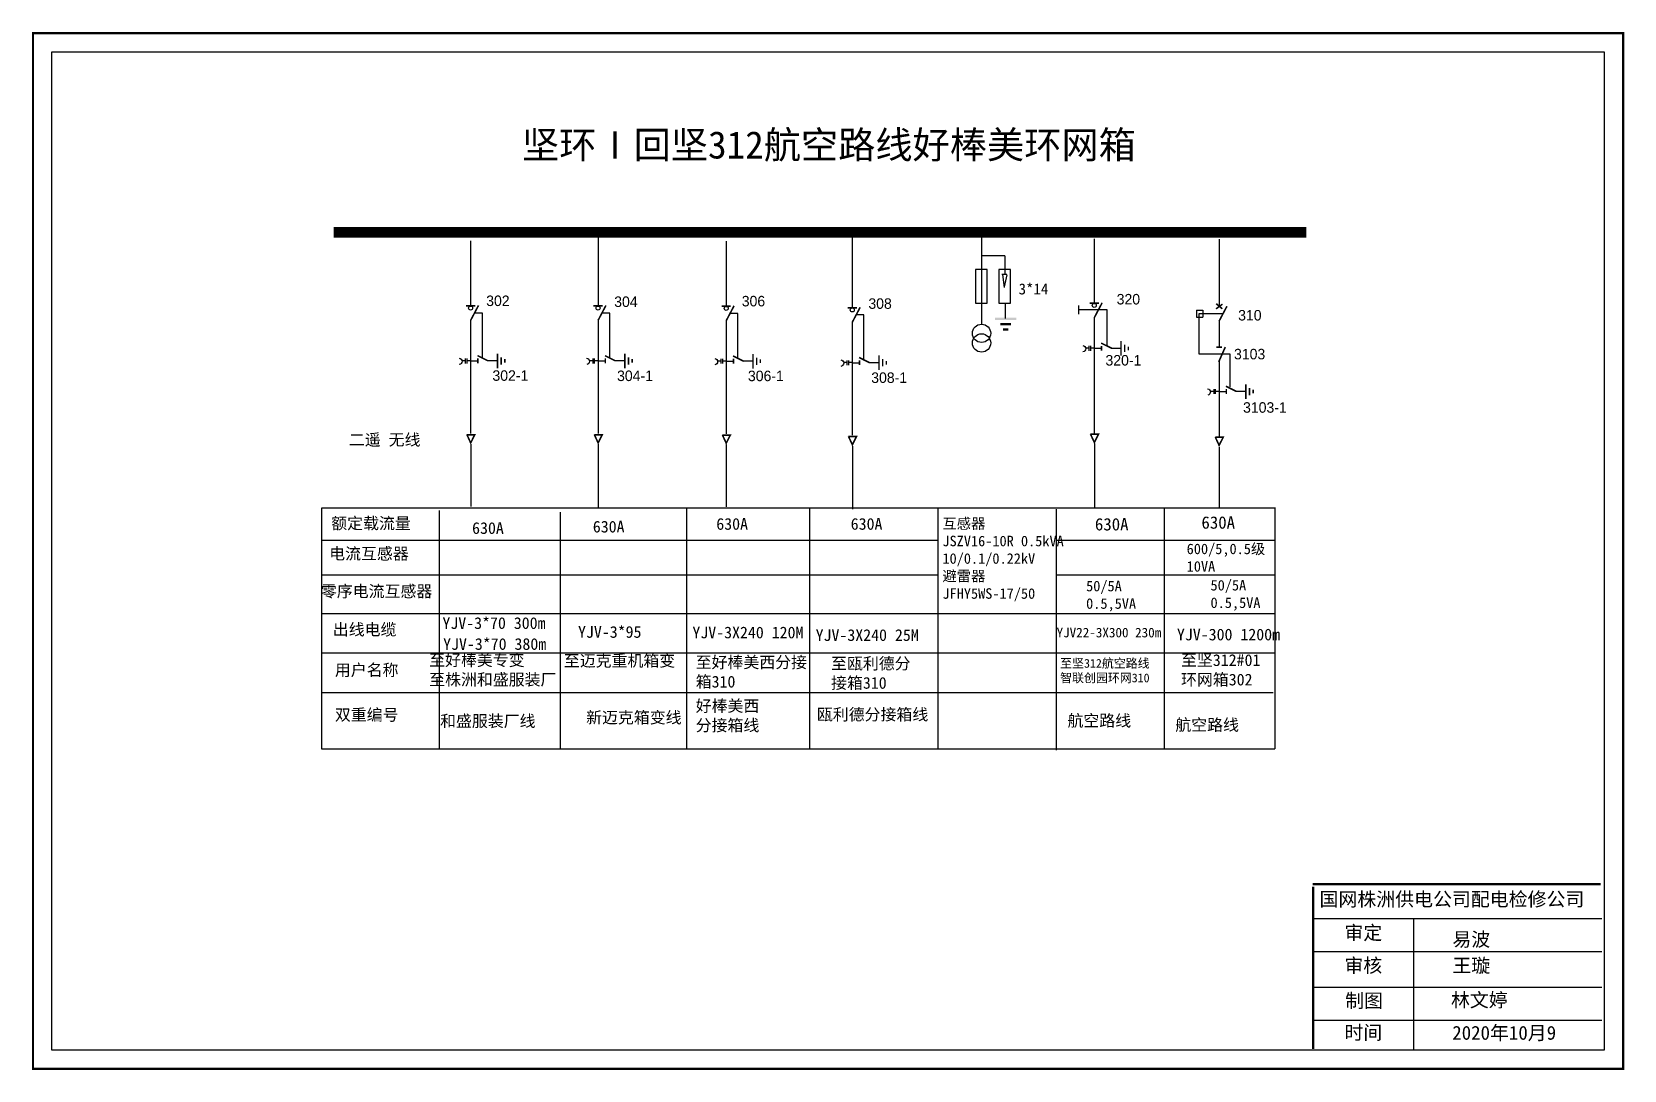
# Model space of a CAD drawing. Extents: x 125 to 1015, y -489 to 77.
# Drawn here: x 139.2 to 412.4, y -100.7 to 77.3 of the extents above; entities that cross this region are included whole.
import ezdxf

# ---------------------------------------------------------------- set-up
doc = ezdxf.new("R2010")
doc.units = 0
doc.header["$LTSCALE"] = 0.774411
doc.linetypes.add('ACAD_ISO02W100', pattern=[15, 12, -3])
doc.linetypes.add('CENTER', pattern=[50.8, 31.75, -6.35, 6.35, -6.35])
doc.layers.get('0').update_dxf_attribs({"linetype": 'CONTINUOUS'})
doc.layers.add('MiniCADViewLayer', color=7, linetype='CONTINUOUS')
doc.styles.add('hztxt_txtstyle_0.00_0_0', font='simkai.ttf')
doc.styles.add('hztxt_txtstyle_1.80_0_0', font='', dxfattribs={"height": 1.8, "bigfont": 'hztxt.shx'})
doc.styles.add('hztxt_txtstyle_2.70_0_0', font='simkai.ttf', dxfattribs={"height": 2.7})
doc.styles.get("Standard").update_dxf_attribs({"font": '', "height": 2.5})
doc.styles.add('STYLE1', font='simkai.ttf', dxfattribs={"height": 2.6})
doc.styles.add('宋体_txtstyle_0.00_0_0', font='')
doc.styles.add('宋体_txtstyle_1.66_0_0', font='', dxfattribs={"height": 1.660174})
doc.styles.add('宋体_txtstyle_3.69', font='', dxfattribs={"height": 3.686439})
doc.styles.get('hztxt_txtstyle_1.80_0_0').set_extended_font_data('hztxt')
doc.styles.get('Standard').set_extended_font_data('SimSun')
doc.styles.get('宋体_txtstyle_0.00_0_0').set_extended_font_data('宋体')
doc.styles.get('宋体_txtstyle_1.66_0_0').set_extended_font_data('宋体')
doc.styles.get('宋体_txtstyle_3.69').set_extended_font_data('宋体')

# ---------------------------------------------------------------- blocks, each defined once
blk = doc.blocks.new('JD')
for points in [[(-2, 0.2), (-2, -0.2), (2, 0.2), (2, -0.2)], [(1, -1.2), (1, -0.8), (-1, -1.2), (-1, -0.8)], [(-0.5, -1.8), (-0.5, -2.2), (0.5, -1.8), (0.5, -2.2)]]:
    blk.add_trace(points)

msp = doc.modelspace()

# ---------------------------------------------------------------- linework, layer by layer
at = {"color": 0}
for p, q in [((214.5, 41.46), (214.5, 30.34)), ((236.36, 42.63), (236.36, 30.34)), ((258.34, 41.4), (258.34, 30.28)), ((279.97, 42.31), (279.97, 30.02)), ((321.48, 41.81), (321.48, 30.8)), ((342.88, 41.75), (342.88, 30.19)), ((306.21, 30.57), (306.21, 28.11)), ((214.5, 27.88), (214.5, 8.43)), ((236.36, 27.88), (236.36, 8.43)), ((258.34, 27.82), (258.34, 8.37)), ((279.97, 27.56), (279.97, 8.11)), ((321.48, 28.34), (321.48, 8.33)), ((339.04, 29.56), (340.12, 29.56)), ((339.04, 29.56), (339.04, 28.36)), ((339.04, 28.36), (340.12, 28.36)), ((340.12, 29.56), (340.12, 28.36)), ((342.88, 27.73), (342.88, 23.27)), ((321.48, 23.03), (322.73, 23.03)), ((324.35, 23.06), (326.05, 23.06)), ((214.5, 20.87), (215.75, 20.87)), ((217.38, 20.91), (219.07, 20.91)), ((236.36, 20.87), (237.61, 20.87)), ((239.24, 20.91), (240.93, 20.91)), ((258.34, 20.81), (259.58, 20.81)), ((261.21, 20.85), (262.91, 20.85)), ((279.97, 20.55), (281.21, 20.55)), ((282.84, 20.59), (284.54, 20.59)), ((342.88, 21.04), (342.88, 7.86)), ((342.88, 15.63), (344.13, 15.63)), ((345.76, 15.66), (347.45, 15.66))]:
    msp.add_line(p, q, dxfattribs=at)
at = {"color": 0, "linetype": 'Continuous'}
for p, q in [((302.14, 42.37), (302.14, 27.24)), ((306.13, 38.85), (302.14, 38.85)), ((306.13, 38.85), (306.12, 35.74)), ((306.49, 35.67), (305.63, 35.67)), ((305.75, 35.67), (306, 33.46)), ((306.49, 35.61), (306, 33.58)), ((188.96, -45.69), (188.96, -4.33)), ((188.96, -4.33), (352.32, -4.33)), ((209.1, -4.78), (209.1, -45.68)), ((229.86, -5.05), (229.86, -45.66)), ((251.54, -4.41), (251.54, -45.68)), ((272.62, -4.41), (272.62, -45.68)), ((294.62, -4.44), (294.62, -45.71)), ((314.93, -4.58), (314.93, -45.85)), ((333.47, -4.36), (333.47, -45.72)), ((352.48, -4.27), (352.48, -45.63)), ((188.96, -9.85), (294.62, -9.85)), ((314.93, -9.85), (352.48, -9.85)), ((188.96, -15.8), (294.62, -15.8)), ((314.93, -15.8), (352.48, -15.8)), ((188.96, -22.43), (352.48, -22.43)), ((188.96, -29.16), (352.48, -29.16)), ((188.96, -36), (352.15, -36)), ((352.48, -45.69), (188.96, -45.69))]:
    msp.add_line(p, q, dxfattribs=at)
at = {"color": 0, "linetype": 'ACAD_ISO02W100'}
for p, q in [((343.42, 28.93), (339.39, 28.93)), ((339.39, 28.93), (339.39, 22.07)), ((339.39, 22.07), (344.71, 22.07)), ((344.71, 22.07), (344.71, 16.4))]:
    msp.add_line(p, q, dxfattribs=at)
at = {"color": 0, "linetype": 'CENTER'}
for p, q in [((214.51, 6.58), (214.51, -4.12)), ((236.37, 6.58), (236.37, -4.23)), ((258.34, 6.53), (258.34, -4.17)), ((279.98, 6.27), (279.98, -4.55)), ((321.49, 6.71), (321.49, -4.35)), ((342.89, 6.09), (342.89, -4.3))]:
    msp.add_line(p, q, dxfattribs=at)
at = {"color": 7, "linetype": 'Continuous'}
for p, q in [((359.08, -74.74), (408.53, -74.74)), ((376.25, -74.7), (376.25, -97.21)), ((359.08, -80.37), (408.53, -80.37)), ((359.08, -86.52), (408.53, -86.52)), ((359.08, -92.15), (408.53, -92.15))]:
    msp.add_line(p, q, dxfattribs=at)
at = {"color": 7, "linetype": 'Continuous', "const_width": 0.396}
msp.add_lwpolyline([(139.43, 77.07), (412.18, 77.07), (412.18, -100.52), (139.43, -100.52)], close=True, dxfattribs=at)
at = {"color": 7, "linetype": 'Continuous'}
msp.add_lwpolyline([(142.64, 73.86), (408.97, 73.86), (408.97, -97.31), (142.64, -97.31)], close=True, dxfattribs=at)
at = {"color": 0}
for points, const_width in [([(190.98, 42.9), (357.83, 42.9)], 1.8), ([(213.71, 30.3), (215.3, 30.3)], 0.27), ([(214.5, 27.81), (215.85, 30.37)], 0.27), ([(235.57, 30.3), (237.16, 30.3)], 0.27), ([(236.36, 27.81), (237.71, 30.37)], 0.27), ([(257.54, 30.25), (259.13, 30.25)], 0.27), ([(258.34, 27.75), (259.69, 30.31)], 0.27), ([(279.17, 29.98), (280.76, 29.98)], 0.27), ([(279.97, 27.49), (281.32, 30.05)], 0.27), ([(320.68, 30.76), (322.28, 30.76)], 0.27), ([(321.48, 28.27), (322.83, 30.83)], 0.27), ([(342.37, 29.78), (343.47, 30.6)], 0.27), ([(342.38, 30.68), (343.44, 29.8)], 0.27), ([(342.88, 27.66), (344.23, 30.22)], 0.27), ([(215.68, 21.77), (217.48, 20.87)], 0.27), ([(237.54, 21.77), (239.34, 20.87)], 0.27), ([(322.66, 23.92), (324.46, 23.03)], 0.27), ([(322.73, 23.44), (322.73, 22.61)], 0.27), ([(342.4, 23.2), (343.4, 23.2)], 0.27), ([(342.83, 20.71), (343.96, 23.25)], 0.27), ([(215.75, 21.29), (215.75, 20.46)], 0.27), ([(237.61, 21.29), (237.61, 20.46)], 0.27), ([(259.51, 21.71), (261.31, 20.81)], 0.27), ([(259.58, 21.23), (259.58, 20.4)], 0.27), ([(281.14, 21.45), (282.94, 20.55)], 0.27), ([(281.21, 20.97), (281.21, 20.14)], 0.27), ([(344.06, 16.53), (345.86, 15.63)], 0.27), ([(344.13, 16.04), (344.13, 15.21)], 0.27), ([(213.84, 8.21), (215.21, 8.21), (214.51, 6.81), (213.86, 8.23)], 0.27), ([(235.7, 8.21), (237.08, 8.21), (236.37, 6.81), (235.72, 8.23)], 0.27), ([(257.67, 8.15), (259.05, 8.15), (258.34, 6.76), (257.69, 8.17)], 0.27), ([(320.82, 8.29), (322.19, 8.29), (321.49, 6.89), (320.83, 8.31)], 0.27), ([(279.3, 7.89), (280.68, 7.89), (279.98, 6.49), (279.32, 7.91)], 0.27), ([(342.22, 7.78), (343.6, 7.78), (342.89, 6.39), (342.24, 7.81)], 0.27)]:
    msp.add_lwpolyline(points, dxfattribs=dict(at, const_width=const_width))
at = {"color": 0, "linetype": 'Continuous'}
for points in [[(303.1, 36.52), (301.08, 36.52), (301.08, 30.76), (303.1, 30.76)], [(307.11, 36.52), (305.09, 36.52), (305.09, 30.75), (307.11, 30.75)]]:
    msp.add_lwpolyline(points, close=True, dxfattribs=at)
at = {"color": 0}
for points in [[(318.76, 30.35), (318.76, 28.85)], [(320.57, 23.04), (320, 23.04)], [(320.57, 23.42), (320.57, 22.6)], [(320.82, 23.42), (320.82, 22.6)], [(321.48, 23.04), (320.82, 23.04)], [(213.59, 20.89), (213.03, 20.89)], [(213.59, 21.26), (213.59, 20.44)], [(213.85, 21.26), (213.85, 20.44)], [(214.5, 20.89), (213.85, 20.89)], [(235.46, 20.89), (234.89, 20.89)], [(235.46, 21.26), (235.46, 20.44)], [(235.71, 21.26), (235.71, 20.44)], [(236.36, 20.89), (235.71, 20.89)], [(257.43, 20.83), (256.86, 20.83)], [(257.43, 21.21), (257.43, 20.39)], [(257.68, 21.21), (257.68, 20.39)], [(258.33, 20.83), (257.68, 20.83)], [(279.06, 20.57), (278.49, 20.57)], [(279.06, 20.94), (279.06, 20.12)], [(279.31, 20.94), (279.31, 20.12)], [(279.97, 20.57), (279.31, 20.57)], [(341.98, 15.64), (341.41, 15.64)], [(341.98, 16.02), (341.98, 15.2)], [(342.23, 16.02), (342.23, 15.2)], [(342.88, 15.64), (342.23, 15.64)]]:
    msp.add_lwpolyline(points, dxfattribs=at)
at = {"color": 0, "linetype": 'ACAD_ISO02W100'}
for points in [[(216.51, 21.27), (216.51, 29.06), (215.16, 29.06)], [(238.37, 21.27), (238.37, 29.06), (237.02, 29.06)], [(260.34, 21.22), (260.34, 29.01), (259, 29.01)], [(281.97, 20.95), (281.97, 28.74), (280.63, 28.74)], [(323.69, 23.45), (323.69, 29.6), (318.76, 29.6)]]:
    msp.add_lwpolyline(points, dxfattribs=at)
at = {"color": 0}
for points in [[(319.52, 23.5, -0.877934), (319.54, 22.41)], [(212.54, 21.35, -0.877934), (212.56, 20.25)], [(234.4, 21.35, -0.877934), (234.42, 20.25)], [(256.38, 21.29, -0.877934), (256.4, 20.2)], [(278.01, 21.03, -0.877934), (278.03, 19.93)], [(340.92, 16.1, -0.877934), (340.94, 15.01)]]:
    msp.add_lwpolyline(points, format="xyb", dxfattribs=at)
at = {"color": 7, "linetype": 'Continuous', "const_width": 0.396}
for points in [[(358.92, -68.84), (408.37, -68.84)], [(359.04, -69.25), (359.05, -97.12)]]:
    msp.add_lwpolyline(points, dxfattribs=at)
at = {"color": 0}
for centre in [(214.5, 29.92), (236.36, 29.92), (258.34, 29.86), (321.48, 30.38), (279.97, 29.6)]:
    msp.add_circle(centre, 0.346, dxfattribs=at)
at = {"color": 0, "linetype": 'Continuous'}
for centre in [(302.14, 25.59), (302.14, 23.94)]:
    msp.add_circle(centre, 1.57, dxfattribs=at)
at = {"color": 0}
for points in [[(308.11, 28.26), (308.11, 27.89), (304.46, 28.26), (304.46, 27.89)], [(305.37, 26.98), (305.37, 27.35), (307.19, 26.98), (307.19, 27.35)], [(306.74, 26.43), (306.74, 26.07), (305.83, 26.43), (305.83, 26.07)]]:
    msp.add_trace(points, dxfattribs=at)

# ---------------------------------------------------------------- block references
at = {"color": 0, "xscale": 0.6299999999999955, "yscale": 0.6299999999999955, "zscale": 0.63, "rotation": 90}
for p in [(219.1, 20.86), (240.96, 20.86), (262.93, 20.8), (326.07, 23.01), (284.56, 20.54), (347.48, 15.61)]:
    msp.add_blockref('JD', p, dxfattribs=at)

# ---------------------------------------------------------------- texts
at = {"color": 0}
for s, height, p in [('3*14', 1.875, (308.5, 32.26)), ('YJV-3X240 120M', 2, (252.54, -26.69)), ('YJV-3X240 25M', 2, (273.68, -27.14))]:
    msp.add_text(s, height=height, dxfattribs=at).set_placement(p)
at = {"color": 0, "style": 'hztxt_txtstyle_1.80_0_0'}
for s, p in [('302', (217.17, 30.27)), ('304', (239.13, 30.11)), ('306', (261.01, 30.21)), ('308', (282.73, 29.79)), ('320', (325.32, 30.54)), ('310', (346.16, 27.79)), ('320-1', (323.4, 20.07)), ('3103', (345.45, 21.13)), ('302-1', (218.24, 17.45)), ('304-1', (239.62, 17.41)), ('306-1', (262.07, 17.39)), ('308-1', (283.22, 17.09)), ('3103-1', (347, 11.98))]:
    msp.add_text(s, height=1.8, dxfattribs=at).set_placement(p)
at = {"color": 0, "linetype": 'Continuous', "attachment_point": 1}
for s, insert, char_height, width, style in [('{\\fSimSun|b0|i0|c134|p2;坚环Ⅰ回坚312航空路线好棒美环网箱}', (223.31, 60.24), 4.68, 112.8205, 'STYLE1'), ('{\\fSimSun|b0|i0|c134|p2;二遥 无线}', (193.62, 8.35), 2, 32.2427, 'hztxt_txtstyle_2.70_0_0'), ('{\\fSimSun|b0|i0|c134|p2;额定载流量}', (190.59, -5.97), 2, 32.2427, 'hztxt_txtstyle_2.70_0_0'), ('{\\fSimSun|b0|i0|c134|p2;630A}', (214.75, -6.79), 2, 32.2427, 'hztxt_txtstyle_2.70_0_0'), ('{\\fSimSun|b0|i0|c134|p2;630A}', (235.46, -6.55), 2, 32.2427, 'hztxt_txtstyle_2.70_0_0'), ('{\\fSimSun|b0|i0|c134|p2;630A}', (256.64, -6.08), 2, 32.2427, 'hztxt_txtstyle_2.70_0_0'), ('{\\fSimSun|b0|i0|c134|p2;630A}', (279.7, -6.08), 2, 32.2427, 'hztxt_txtstyle_2.70_0_0'), ('\\A1;{\\fSimSun|b0|i0|c134|p2;互感器\\PJSZV16-10R 0.5kVA\\P10/0.1/0.22kV\\P避雷器\\PJFHY5WS-17/50}', (295.43, -6.11), 1.8, 33.191, 'hztxt_txtstyle_2.70_0_0'), ('{\\fSimSun|b0|i0|c134|p2;630A}', (321.59, -6.08), 2.1195, 17.0432, 'hztxt_txtstyle_0.00_0_0'), ('{\\fSimSun|b0|i0|c134|p2;630A}', (339.86, -5.78), 2.1195, 17.0432, 'hztxt_txtstyle_0.00_0_0'), ('{\\fSimSun|b0|i0|c134|p2;电流互感器}', (190.24, -11.17), 2, 32.2427, 'hztxt_txtstyle_2.70_0_0'), ('\\A1;{\\fSimSun|b0|i0|c134|p2;600/5,0.5级\\P10VA}', (337.33, -10.46), 1.8, 33.191, 'hztxt_txtstyle_2.70_0_0'), ('{\\fSimSun|b0|i0|c134|p2;零序电流互感器}', (188.82, -17.62), 2, 32.2427, 'hztxt_txtstyle_2.70_0_0'), ('{\\fSimSun|b0|i0|c134|p2;50/5A\\P0.5,5VA}', (320.08, -16.83), 1.8, 32.2427, 'hztxt_txtstyle_2.70_0_0'), ('{\\fSimSun|b0|i0|c134|p2;50/5A\\P0.5,5VA}', (341.42, -16.69), 1.8, 32.2427, 'hztxt_txtstyle_2.70_0_0'), ('{\\fSimSun|b0|i0|c134|p2;出线电缆}', (190.86, -24.18), 2, 32.2427, 'hztxt_txtstyle_2.70_0_0'), ('{\\fSimSun|b0|i0|c134|p2;YJV-3*70 300m}', (209.66, -23.08), 2, 32.2427, 'hztxt_txtstyle_2.70_0_0'), ('{\\fSimSun|b0|i0|c134|p2;YJV-3*95 }', (232.92, -24.6), 2, 32.2427, 'hztxt_txtstyle_2.70_0_0'), ('{\\fSimSun|b0|i0|c134|p2;YJV-3*70 380m}', (209.78, -26.67), 2, 32.2427, 'hztxt_txtstyle_2.70_0_0'), ('{\\fSimSun|b0|i0|c134|p2;YJV-300 1200m}', (335.66, -25.04), 2, 32.2427, 'hztxt_txtstyle_2.70_0_0'), ('{\\fSimSun|b0|i0|c134|p2;至好棒美专变\\P至株洲和盛服装厂}', (207.39, -29.42), 2, 32.2427, 'hztxt_txtstyle_2.70_0_0'), ('{\\fSimSun|b0|i0|c134|p2;至迈克重机箱变}', (230.49, -29.53), 2, 32.2427, 'hztxt_txtstyle_2.70_0_0'), ('{\\fSimSun|b0|i0|c134|p2;至好棒美西分接箱310}', (253.11, -29.79), 2, 19.2368, 'hztxt_txtstyle_2.70_0_0'), ('{\\fSimSun|b0|i0|c134|p2;至瓯利德分接箱310}', (276.33, -30), 2, 15.0921, 'hztxt_txtstyle_2.70_0_0'), ('{\\fSimSun|b0|i0|c134|p2;用户名称}', (191.21, -31.12), 2, 32.2427, 'hztxt_txtstyle_2.70_0_0'), ('{\\fSimSun|b0|i0|c134|p2;好棒美西分接箱线}', (253.11, -37.27), 2, 13.5988, 'hztxt_txtstyle_2.70_0_0'), ('{\\fSimSun|b0|i0|c134|p2;双重编号}', (191.21, -38.8), 2, 32.2427, 'hztxt_txtstyle_2.70_0_0'), ('{\\fSimSun|b0|i0|c134|p2;和盛服装厂线}', (209.26, -39.87), 2, 32.2427, 'hztxt_txtstyle_2.70_0_0'), ('{\\fSimSun|b0|i0|c134|p2;新迈克箱变线}', (234.31, -39.26), 2, 32.2427, 'hztxt_txtstyle_2.70_0_0'), ('{\\fSimSun|b0|i0|c134|p2;瓯利德分接箱线}', (273.9, -38.74), 2, 32.2427, 'hztxt_txtstyle_2.70_0_0'), ('{\\fSimSun|b0|i0|c134|p2;航空路线}', (335.38, -40.52), 2, 32.2427, 'hztxt_txtstyle_2.70_0_0')]:
    msp.add_mtext(s, dxfattribs=dict(at, insert=insert, char_height=char_height, width=width, style=style))
at = {"color": 7, "linetype": 'Continuous', "true_color": 0xffffff, "width": 32.2427, "attachment_point": 1}
for s, insert, char_height, style in [('{\\fSimSun|b0|i0|c134|p2;YJV22-3X300 230m}', (315.01, -24.88), 1.65, 'hztxt_txtstyle_2.70_0_0'), ('至坚312#01^M^J环网箱302', (336.36, -29.43), 2, 'hztxt_txtstyle_2.70_0_0'), ('航空路线', (316.89, -39.8), 2, '宋体_txtstyle_3.69')]:
    msp.add_mtext(s, dxfattribs=dict(at, insert=insert, char_height=char_height, style=style))
at = {"color": 7, "linetype": 'Continuous', "attachment_point": 1}
for s, insert, char_height, width, style in [('国网株洲供电公司配电检修公司', (360.12, -70.22), 2.3788, 65.0342, '宋体_txtstyle_1.66_0_0'), ('\\f\uffbfﾬￌﾣﾤ_GB2312|b0|i0|c134|p49;审定', (364.39, -75.97), 2.3788, 18.6033, '宋体_txtstyle_0.00_0_0'), ('易波', (382.91, -77.11), 2.379, 18.6033, '宋体_txtstyle_1.66_0_0'), ('\\f\uffbfﾬￌﾣﾤ_GB2312|b0|i0|c134|p49;审核', (364.39, -81.58), 2.3788, 18.6033, '宋体_txtstyle_0.00_0_0'), ('王璇', (382.91, -81.59), 2.379, 18.6033, '宋体_txtstyle_1.66_0_0'), ('\\f\uffbfﾬￌﾣﾤ_GB2312|b0|i0|c134|p49;制图', (364.52, -87.62), 2.3788, 18.6033, '宋体_txtstyle_0.00_0_0'), ('林文婷', (382.66, -87.51), 2.379, 18.6033, '宋体_txtstyle_1.66_0_0'), ('\\f\uffbfﾬￌﾣﾤ_GB2312|b0|i0|c134|p49;时间', (364.39, -93.08), 2.3788, 18.6033, '宋体_txtstyle_0.00_0_0'), ('2020年10月9', (382.89, -93.13), 2.379, 18.6033, '宋体_txtstyle_1.66_0_0')]:
    msp.add_mtext(s, dxfattribs=dict(at, insert=insert, char_height=char_height, width=width, style=style))
at = {"layer": 'MiniCADViewLayer', "color": 7, "true_color": 0xffffff, "insert": (315.63, -30.23), "char_height": 1.5, "width": 17.0644, "attachment_point": 1, "style": '宋体_txtstyle_3.69'}
msp.add_mtext('至坚312航空路线智联创园环网310', dxfattribs=at)

doc.saveas('drawing.dxf')
